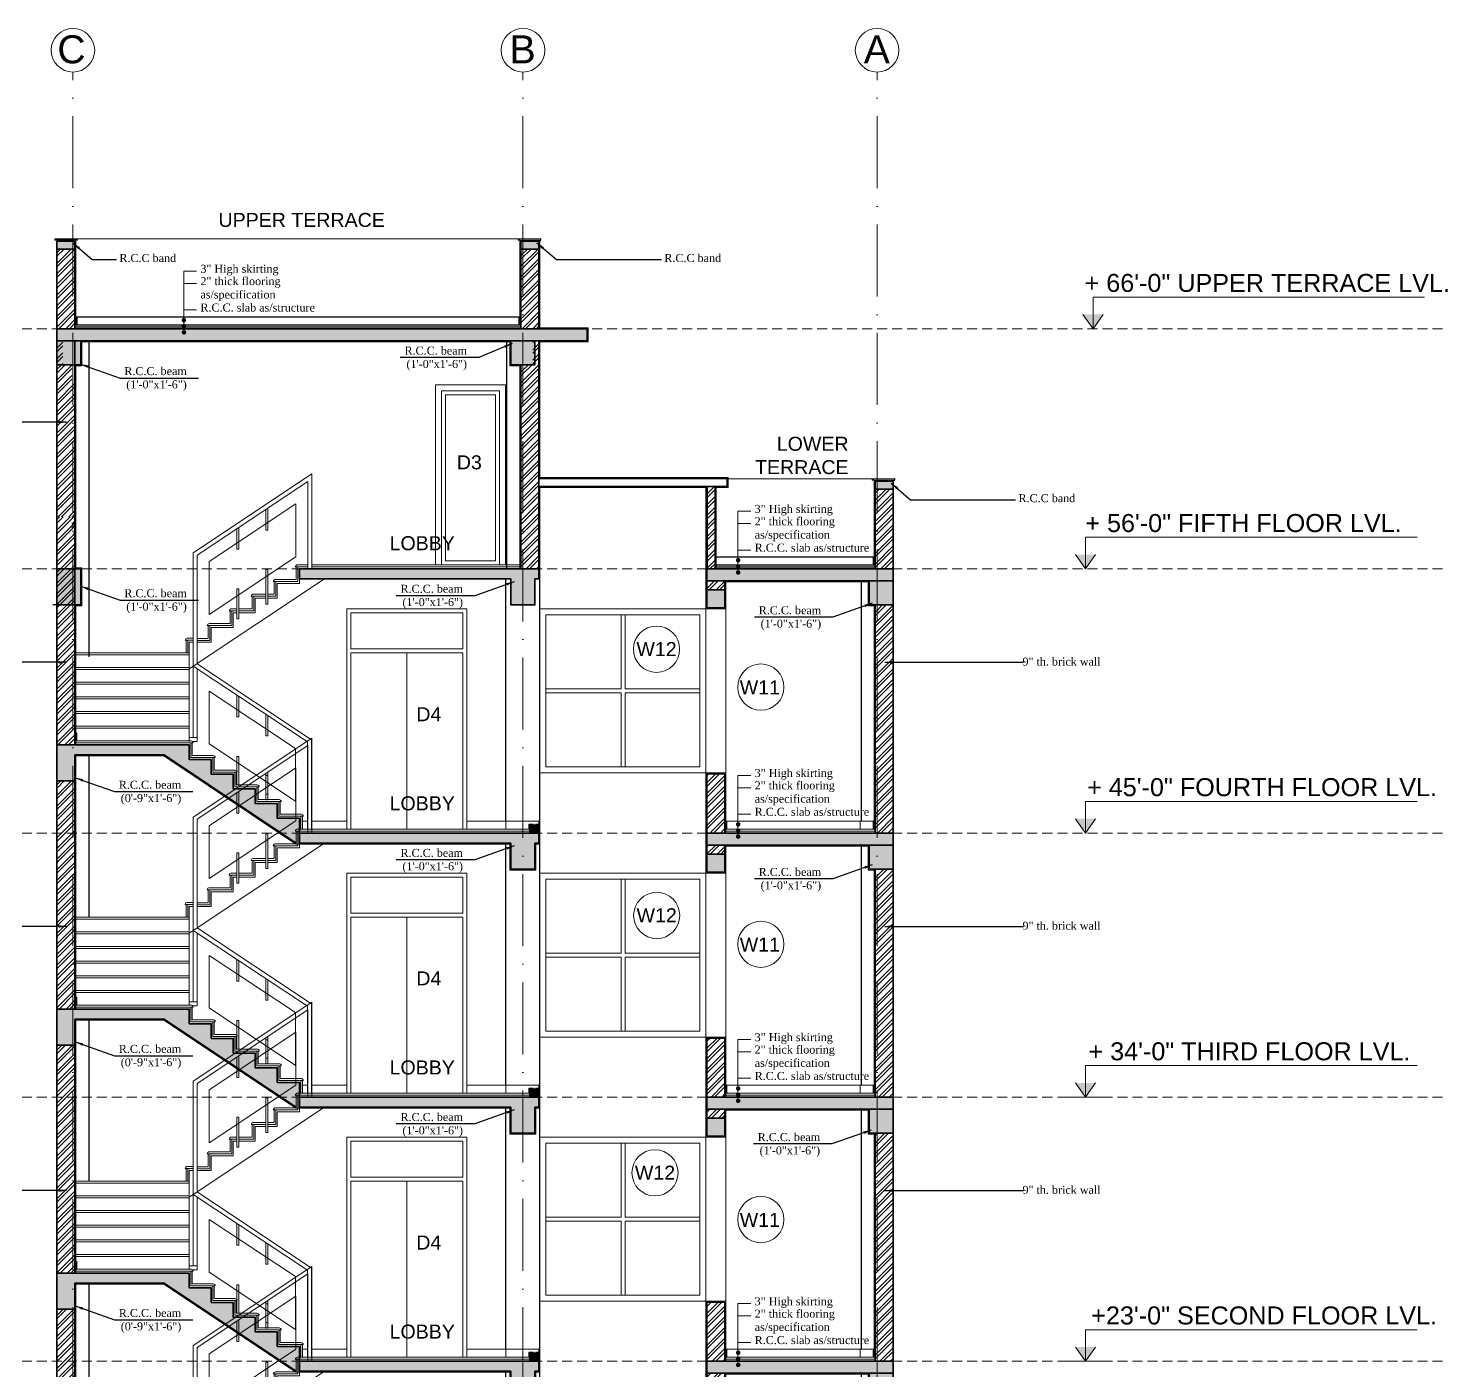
# Model space of a CAD drawing. Header units: inches. Extents: x 10755 to 33653, y -10992 to 10708.
# Drawn here: x 19496 to 20205, y 1960 to 2631 of the extents above; entities that cross this region are included whole.
import ezdxf

# ---------------------------------------------------------------- set-up
doc = ezdxf.new("R2010")
doc.units = ezdxf.units.IN
doc.header["$MEASUREMENT"] = 0
doc.linetypes.add('ACAD_ISO10W100', pattern=[18, 12, -3, 0, -3])
doc.linetypes.add('DASHED', pattern=[0.75, 0.5, -0.25])
for name, color, linetype, lineweight in [('arrow', 4, 'Continuous', 9), ('centerline', 9, 'ACAD_ISO10W100', 5), ('col', 1, 'Continuous', 30), ('dimension inter - 8', 6, 'Continuous', 13), ('Dimention', 4, 'Continuous', 15), ('DIMINSION', 5, 'Continuous', 15), ('door', 15, 'Continuous', 18), ('door&window elevation-1', 5, 'Continuous', 15), ('elevation1', 230, 'Continuous', 13), ('hatch', 33, 'Continuous', 5), ('hatch 2', 8, 'Continuous', 13), ('hatch3', 43, 'Continuous', 5), ('Pillar', 11, 'Continuous', 25), ('PLASTER', 50, 'Continuous', 9), ('stair', 3, 'Continuous', 15), ('STAIRCASE', 143, 'Continuous', 15), ('steps', 4, 'Continuous', 9), ('text-1-4', 6, 'Continuous', 13), ('title text 1', 113, 'Continuous', 25), ('txt', 7, 'Continuous', 15), ('wall', 1, 'Continuous', 35), ('Win', 151, 'Continuous', 13)]:
    doc.layers.add(name, color=color, linetype=linetype, lineweight=lineweight)
doc.layers.add('T-TEXT', color=230, linetype='Continuous')
doc.layers.get('dimension inter - 8').off()
doc.layers.get('DIMINSION').off()
doc.styles.add('arial', font='arial.ttf')
doc.styles.add('Prajwal', font='stylu.ttf', dxfattribs={"height": 9})
doc.styles.get("Standard").update_dxf_attribs({"font": 'arial.ttf'})
doc.styles.add('suren', font='times.ttf', dxfattribs={"height": 4})
doc.dimstyles.new('1-4(p) arrow', dxfattribs={"dimtxt": 4, "dimasz": 4, "dimexe": 0, "dimexo": 0, "dimgap": 2, "dimtad": 1, "dimdec": 3, "dimzin": 0, "dimdsep": 46, "dimlunit": 4, "dimtxsty": 'arial', "dimblk": 'DOT', "dimcen": 0, "dimclrd": 4, "dimclre": 3, "dimclrt": 6, "dimadec": 0, "dimazin": 0, "dimtfac": 0.5, "dimtdec": 3, "dimtix": 1, "dimtofl": 0, "dimtmove": 0, "dimatfit": 3, "dimfxl": 0, "dimtolj": 1, "dimtzin": 0, "dimlwe": -1, "dimarcsym": 0})

# ---------------------------------------------------------------- blocks, each defined once
blk = doc.blocks.new('ERWEWRTTT')
at = {"layer": 'hatch', "linetype": 'Continuous', "ltscale": 30}
h = blk.add_hatch(color=256, dxfattribs=at)
h.paths.add_polyline_path([(185968.55, -4871.02), (185968.55, -4866.02), (185848.78, -4866.02), (185848.78, -4871.02)])
h.paths.add_polyline_path([(186052.47, -4866.02), (186052.47, -4872.02), (186145.55, -4872.02), (186145.55, -4866.02)])
for points in [[(185966.55, -4871.02), (185954.55, -4871.02), (185954.55, -4884.02), (185966.55, -4884.02)], [(186145.55, -4871.02), (186133.55, -4871.02), (186133.55, -4884.02), (186145.55, -4884.02)], [(186061.48, -4876.52), (186052.47, -4876.52), (186052.47, -4885.52), (186061.48, -4885.52)], [(185736.61, -4959.02), (185727.61, -4959.02), (185727.61, -4972.02), (185736.61, -4972.02)]]:
    blk.add_hatch(color=256, dxfattribs=at).paths.add_polyline_path(points)
h = blk.add_hatch(dxfattribs=at)
h.set_pattern_fill('ANSI32', color=256, scale=10, style=0)
h.set_pattern_definition([(45, (166217.341, -7226.5384), (-2.6516504, 2.6516504), []), (45, (166219.1088, -7226.5384), (-2.6516504, 2.6516504), [])])
h.paths.add_polyline_path([(186061.48, -4872.02), (186052.47, -4872.02), (186052.47, -4876.52), (186061.48, -4876.52)])
h = blk.add_hatch(dxfattribs=at)
h.set_pattern_fill('ANSI32', color=256, scale=10, style=0)
h.paths.add_polyline_path([(186145.55, -4884.02), (186136.55, -4884.02), (186136.55, -4998.02), (186145.55, -4998.02)])
h = blk.add_hatch(dxfattribs=at)
h.set_pattern_fill('ANSI32', color=256, scale=10, style=0)
h.set_pattern_definition([(45, (166217.341, -6830.5384), (-2.6516504, 2.6516504), []), (45, (166219.1088, -6830.5384), (-2.6516504, 2.6516504), [])])
h.paths.add_polyline_path([(186061.48, -4968.52), (186052.47, -4968.52), (186052.47, -4998.02), (186061.48, -4998.02)])
at = {"layer": 'hatch 2', "linetype": 'Continuous', "ltscale": 30}
h = blk.add_hatch(dxfattribs=at)
h.set_pattern_fill('ANSI32', color=256, scale=10, style=0)
h.set_pattern_definition([(45, (166217.341, -7302.0935), (-2.6516504, 2.6516504), []), (45, (166219.1088, -7302.0935), (-2.6516504, 2.6516504), [])])
h.paths.add_polyline_path([(185736.61, -4854.02), (185727.61, -4854.02), (185727.61, -4954.02), (185736.61, -4954.02)])
h.paths.add_polyline_path([(185736.61, -4840.02), (185727.61, -4840.02), (185727.61, -4854.02), (185736.61, -4854.02)])
for points in [[(185815.78, -4968.68), (185804.78, -4968.68), (185804.78, -4961.35), (185793.78, -4961.35), (185793.78, -4954.02), (185736.78, -4954.02), (185727.61, -4954.02), (185727.61, -4959.02), (185739.61, -4959.02), (185781.26, -4959.02), (185839.76, -4998.02), (185848.78, -4998.02), (185848.78, -4990.68), (185837.78, -4990.68), (185837.78, -4983.35), (185826.78, -4983.35), (185826.78, -4976.02), (185815.78, -4976.02)], [(185793.78, -4954.02), (185736.78, -4954.02), (185727.61, -4954.02), (185727.61, -4959.02), (185739.61, -4959.02), (185781.26, -4959.02), (185839.76, -4998.02), (185848.78, -4998.02), (185848.78, -4990.68), (185837.78, -4990.68), (185837.78, -4983.35), (185826.78, -4983.35), (185826.78, -4976.02), (185815.78, -4976.02), (185815.78, -4968.68), (185804.78, -4968.68), (185804.78, -4961.35), (185793.78, -4961.35)], [(185847.26, -5003.02), (185848.78, -5003.02), (185848.78, -4998.02), (185839.76, -4998.02)], [(185847.26, -5003.02), (185848.78, -5003.02), (185848.78, -4998.02), (185839.76, -4998.02)]]:
    blk.add_hatch(color=256, dxfattribs=at).paths.add_polyline_path(points)
at = {"layer": 'door', "linetype": 'Continuous', "ltscale": 30}
for p, q in [((185872.55, -4996.02), (185872.55, -4886.02)), ((185932.55, -4886.02), (185872.55, -4886.02)), ((185932.55, -4996.02), (185932.55, -4886.02)), ((185930.55, -4888.02), (185874.55, -4888.02)), ((185874.55, -4906.02), (185874.55, -4888.02)), ((185930.55, -4906.02), (185930.55, -4888.02)), ((185930.55, -4906.02), (185874.55, -4906.02)), ((185874.55, -4996.02), (185874.55, -4908.02)), ((185930.55, -4908.02), (185874.55, -4908.02)), ((185902.55, -4908.02), (185902.55, -4996.02)), ((185930.55, -4996.02), (185930.55, -4908.02))]:
    blk.add_line(p, q, dxfattribs=at)
at = {"layer": 'hatch', "linetype": 'Continuous', "ltscale": 30}
blk.add_line((185848.78, -4866.02), (185861.29, -4866.02), dxfattribs=at)
at = {"layer": 'Pillar', "linetype": 'Continuous', "ltscale": 30}
for p, q in [((185969.05, -4998.02), (185969.05, -4864.02)), ((185952.05, -4992.02), (185952.05, -4871.02)), ((186129.55, -4872.02), (186129.55, -4992.02)), ((185743.61, -4959.02), (185743.61, -5040.02))]:
    blk.add_line(p, q, dxfattribs=at)
at = {"layer": 'PLASTER'}
for p, q in [((186051.97, -4886.02), (186051.97, -4866.02)), ((186061.98, -4886.02), (186061.98, -4872.02)), ((186051.97, -4886.02), (186061.98, -4886.02)), ((186051.97, -4968.02), (186051.97, -4886.02)), ((186061.98, -4968.02), (186061.98, -4886.02)), ((186051.97, -4968.02), (186061.98, -4968.02)), ((186051.97, -4998.02), (186051.97, -4968.02)), ((186061.98, -4998.02), (186061.98, -4968.02))]:
    blk.add_line(p, q, dxfattribs=at)
for points in [[(185969.05, -5003.52), (185967.05, -5003.52), (185967.05, -5016.52), (185954.05, -5016.52), (185954.05, -5003.52), (185847.11, -5003.52), (185781.11, -4959.52), (185737.11, -4959.52), (185737.11, -4972.52), (185737.11, -4972.52), (185737.11, -5086.02)], [(186136.05, -5124.02), (186136.05, -5016.52), (186133.05, -5016.52), (186133.05, -5004.52), (186061.98, -5004.52)]]:
    blk.add_lwpolyline(points, dxfattribs=at)
at = {"layer": 'stair', "ltscale": 5}
for p, q in [((185847.28, -4865.02), (185846.78, -4865.02)), ((185847.28, -4865.02), (185847.28, -4871.35)), ((185853.03, -4865.02), (185847.28, -4865.02)), ((185853.03, -4864.02), (185847.78, -4864.02)), ((185848.03, -4865.02), (185848.03, -4872.35)), ((185855.03, -4864.02), (185959.05, -4864.02)), ((185855.03, -4865.02), (185959.05, -4865.02)), ((185836.28, -4872.35), (185835.78, -4872.35)), ((185848.03, -4872.35), (185836.28, -4872.35)), ((185836.28, -4872.35), (185836.28, -4878.68)), ((185848.03, -4872.35), (185836.28, -4872.35)), ((185847.28, -4871.35), (185836.78, -4871.35)), ((185847.28, -4871.35), (185836.78, -4871.35)), ((185837.03, -4872.35), (185837.03, -4879.68)), ((185825.28, -4879.68), (185824.78, -4879.68)), ((185825.28, -4879.68), (185825.28, -4886.02)), ((185831.97, -4879.68), (185825.28, -4879.68)), ((185831.97, -4879.68), (185825.28, -4879.68)), ((185831.97, -4878.68), (185825.78, -4878.68)), ((185831.97, -4878.68), (185825.78, -4878.68)), ((185826.03, -4879.68), (185826.03, -4887.02)), ((185836.28, -4878.68), (185832.97, -4878.68)), ((185836.28, -4878.68), (185832.97, -4878.68)), ((185837.03, -4879.68), (185832.97, -4879.68)), ((185837.03, -4879.68), (185832.97, -4879.68)), ((185817.62, -4886.02), (185814.78, -4886.02)), ((185817.62, -4886.02), (185814.78, -4886.02)), ((185825.28, -4886.02), (185818.62, -4886.02)), ((185825.28, -4886.02), (185818.62, -4886.02)), ((185814.28, -4893.35), (185803.78, -4893.35)), ((185814.28, -4893.35), (185803.78, -4893.35)), ((185814.28, -4887.02), (185813.78, -4887.02)), ((185814.28, -4887.02), (185814.28, -4893.35)), ((185817.62, -4887.02), (185814.28, -4887.02)), ((185817.62, -4887.02), (185814.28, -4887.02)), ((185815.03, -4887.02), (185815.03, -4894.35)), ((185826.03, -4887.02), (185818.62, -4887.02)), ((185826.03, -4887.02), (185818.62, -4887.02)), ((185795.78, -4900.68), (185792.78, -4900.68)), ((185795.78, -4900.68), (185792.78, -4900.68)), ((185803.28, -4900.89), (185797.78, -4900.89)), ((185803.28, -4900.89), (185797.78, -4900.89)), ((185803.28, -4894.35), (185802.78, -4894.35)), ((185815.03, -4894.35), (185803.28, -4894.35)), ((185803.28, -4894.35), (185803.28, -4900.68)), ((185815.03, -4894.35), (185803.28, -4894.35)), ((185804.03, -4894.35), (185804.03, -4901.68)), ((185793.78, -4908.02), (185737.11, -4908.02)), ((185792.28, -4901.68), (185791.78, -4901.68)), ((185792.28, -4901.68), (185792.28, -4907.81)), ((185795.78, -4901.68), (185792.28, -4901.68)), ((185795.78, -4901.68), (185792.28, -4901.68)), ((185793.03, -4901.68), (185793.03, -4907.81)), ((185804.03, -4901.89), (185797.78, -4901.89)), ((185804.03, -4901.89), (185797.78, -4901.89)), ((185793.78, -4909.02), (185737.11, -4909.02)), ((185793.78, -4915.35), (185737.11, -4915.35)), ((185793.78, -4916.35), (185737.11, -4916.35)), ((185793.78, -4922.68), (185737.11, -4922.68)), ((185793.78, -4923.68), (185737.11, -4923.68)), ((185793.78, -4930.02), (185737.11, -4930.02)), ((185793.78, -4931.02), (185737.11, -4931.02)), ((185793.78, -4937.35), (185737.11, -4937.35)), ((185793.78, -4938.35), (185737.11, -4938.35)), ((185793.78, -4944.68), (185737.11, -4944.68)), ((185793.78, -4945.68), (185737.11, -4945.68)), ((185736.61, -4952.02), (185794.77, -4952.02)), ((185736.61, -4953.02), (185795.28, -4953.02)), ((185794.53, -4953.02), (185794.53, -4960.35)), ((185795.28, -4953.02), (185795.28, -4959.35)), ((185795.28, -4953.02), (185795.78, -4953.02)), ((185794.53, -4960.35), (185806.28, -4960.35)), ((185794.53, -4960.35), (185806.28, -4960.35)), ((185795.28, -4959.35), (185805.77, -4959.35)), ((185795.28, -4959.35), (185805.77, -4959.35)), ((185805.53, -4960.35), (185805.53, -4967.68)), ((185806.28, -4960.35), (185806.28, -4966.68)), ((185806.28, -4960.35), (185806.78, -4960.35)), ((185805.53, -4967.68), (185817.28, -4967.68)), ((185805.53, -4967.68), (185817.28, -4967.68)), ((185806.28, -4966.68), (185816.77, -4966.68)), ((185806.28, -4966.68), (185816.77, -4966.68)), ((185816.53, -4967.68), (185816.53, -4975.02)), ((185817.28, -4967.68), (185817.28, -4974.02)), ((185817.28, -4967.68), (185817.78, -4967.68)), ((185816.53, -4975.02), (185828.28, -4975.02)), ((185816.53, -4975.02), (185828.28, -4975.02)), ((185817.28, -4974.02), (185827.77, -4974.02)), ((185817.28, -4974.02), (185827.77, -4974.02)), ((185827.53, -4975.02), (185827.53, -4982.35)), ((185828.28, -4975.02), (185828.78, -4975.02)), ((185828.28, -4975.02), (185828.28, -4981.35)), ((185827.53, -4982.35), (185839.28, -4982.35)), ((185828.28, -4981.35), (185838.77, -4981.35)), ((185838.53, -4982.35), (185838.53, -4989.68)), ((185839.28, -4982.35), (185839.78, -4982.35)), ((185839.28, -4982.35), (185839.28, -4988.68)), ((185838.53, -4989.68), (185850.28, -4989.68)), ((185838.53, -4989.68), (185850.28, -4989.68)), ((185839.28, -4988.68), (185849.77, -4988.68)), ((185839.28, -4988.68), (185849.77, -4988.68)), ((185849.53, -4989.68), (185849.53, -4996.02)), ((185850.28, -4989.68), (185850.28, -4996.02)), ((185850.28, -4989.68), (185850.78, -4989.68)), ((185852.81, -4992.02), (185850.28, -4992.02)), ((185872.55, -4992.02), (185854.78, -4992.02)), ((185968.55, -4992.02), (185932.55, -4992.02)), ((185952.05, -4996.02), (185952.05, -4992.02)), ((185968.55, -4994.02), (185968.55, -4992.02)), ((186135.55, -4992.02), (186061.98, -4992.02)), ((186129.05, -4992.02), (186129.05, -4996.02)), ((185848.78, -4996.02), (185964.05, -4996.02)), ((185848.78, -4997.02), (185964.05, -4997.02)), ((186061.98, -4996.02), (186136.55, -4996.02)), ((186061.98, -4997.02), (186136.55, -4997.02))]:
    blk.add_line(p, q, dxfattribs=at)
for points in [[(185737.11, -4952.02), (185737.61, -4952.02), (185737.61, -4948.02), (185737.11, -4948.02)], [(186061.98, -4996.02), (186062.48, -4996.02), (186062.48, -4992.02), (186061.98, -4992.02)], [(186135.55, -4996.02), (186136.05, -4996.02), (186136.05, -4992.02), (186135.55, -4992.02)]]:
    blk.add_lwpolyline(points, close=True, dxfattribs=at)
for centre, start, end in [((185847.83, -4865.07), 87.07904, 176.87864), ((185836.83, -4872.41), 87.07904, 176.87864), ((185825.83, -4879.74), 87.07904, 176.87864), ((185814.83, -4887.07), 87.07904, 176.87864), ((185803.83, -4894.41), 87.07904, 176.87864), ((185792.83, -4901.74), 87.07904, 176.87864), ((185794.72, -4953.07), 3.12136, 92.92096), ((185805.72, -4960.41), 3.12136, 92.92096), ((185816.72, -4967.74), 3.12136, 92.92096), ((185827.72, -4975.07), 3.12136, 92.92096), ((185838.72, -4982.41), 3.12136, 92.92096), ((185849.72, -4989.74), 3.12136, 92.92096)]:
    blk.add_arc(centre, 1.06, start, end, dxfattribs=at)
at = {"layer": 'STAIRCASE', "linetype": 'Continuous', "ltscale": 30}
for p, q in [((185793.78, -4916.03), (185861.29, -4871.02)), ((185793.78, -4917.35), (185793.78, -4910.02)), ((185793.78, -4924.68), (185793.78, -4917.35)), ((185793.78, -4932.02), (185793.78, -4924.68)), ((185793.78, -4939.35), (185793.78, -4932.02)), ((185793.78, -4946.68), (185793.78, -4939.35)), ((185793.78, -4952.22), (185793.78, -4946.68))]:
    blk.add_line(p, q, dxfattribs=at)
for points in [[(185832.97, -4880.68), (185837.78, -4880.68), (185837.78, -4873.35), (185848.78, -4873.35), (185848.78, -4866.02), (185848.78, -4866.02)], [(185818.62, -4888.02), (185826.78, -4888.02), (185826.78, -4880.68), (185831.97, -4880.68)], [(185797.78, -4902.68), (185804.78, -4902.68), (185804.78, -4895.35), (185815.78, -4895.35), (185815.78, -4888.02), (185817.62, -4888.02)], [(185793.78, -4910.02), (185793.78, -4902.68), (185795.78, -4902.68)]]:
    blk.add_lwpolyline(points, dxfattribs=at)
at = {"layer": 'wall', "linetype": 'Continuous', "ltscale": 30}
for p, q in [((185727.61, -4827.02), (185727.61, -4954.02)), ((185736.61, -4840.02), (185736.61, -4954.02)), ((185848.78, -4866.02), (185968.55, -4866.02)), ((185848.78, -4871.02), (185848.78, -4866.02)), ((185848.78, -4871.02), (185954.55, -4871.02)), ((185966.55, -4871.02), (185968.55, -4871.02)), ((185968.55, -4866.02), (185968.55, -4871.02)), ((186052.47, -4866.02), (186145.55, -4866.02)), ((186052.47, -4872.02), (186052.47, -4866.02)), ((186052.47, -4872.02), (186145.55, -4872.02)), ((186052.47, -4885.52), (186052.47, -4872.02)), ((186061.48, -4885.52), (186061.48, -4872.02)), ((186145.55, -4872.02), (186145.55, -4866.02)), ((186145.55, -4998.02), (186145.55, -4872.02)), ((186052.47, -4876.52), (186061.48, -4876.52)), ((186052.47, -4885.52), (186061.48, -4885.52)), ((186136.55, -4998.02), (186136.55, -4884.02)), ((185736.78, -4954.02), (185727.61, -4954.02)), ((185727.61, -4954.02), (185727.61, -4959.02)), ((185727.61, -4959.02), (185727.61, -4959.02)), ((185781.26, -4959.02), (185736.61, -4959.02)), ((185847.26, -5003.02), (185781.26, -4959.02)), ((186052.47, -4998.02), (186052.47, -4968.52)), ((186052.47, -4968.52), (186061.48, -4968.52)), ((186061.48, -4998.02), (186061.48, -4968.52)), ((185847.26, -5003.02), (185839.76, -4998.02))]:
    blk.add_line(p, q, dxfattribs=at)
for points in [[(185966.55, -4871.02), (185966.55, -4884.02), (185954.55, -4884.02), (185954.55, -4871.02)], [(186145.55, -4872.02), (186145.55, -4884.02), (186133.55, -4884.02), (186133.55, -4872.02)], [(185848.78, -4998.02), (185848.78, -4990.68), (185837.78, -4990.68), (185837.78, -4983.35), (185826.78, -4983.35), (185826.78, -4976.02), (185815.78, -4976.02), (185815.78, -4968.68), (185804.78, -4968.68), (185804.78, -4961.35), (185793.78, -4961.35), (185793.78, -4954.02), (185736.78, -4954.02)], [(185736.61, -4959.02), (185736.61, -4972.02), (185727.61, -4972.02), (185727.61, -4959.02)]]:
    blk.add_lwpolyline(points, dxfattribs=at)
at = {"layer": 'Win', "linetype": 'Continuous', "ltscale": 30}
for p, q in [((185855.03, -4818.58), (185795.78, -4858.08)), ((185853.03, -4822.32), (185797.78, -4859.15)), ((185853.03, -4866.02), (185853.03, -4822.32)), ((185855.03, -4866.02), (185855.03, -4818.58)), ((185847.03, -4833.53), (185803.78, -4862.36)), ((185831.97, -4836.47), (185831.97, -4846.61)), ((185832.97, -4835.81), (185832.97, -4846.61)), ((185847.03, -4859.97), (185847.03, -4833.53)), ((185817.62, -4845.98), (185817.62, -4856.12)), ((185818.62, -4845.32), (185818.62, -4856.12)), ((185832.97, -4846.61), (185831.97, -4846.61)), ((185795.78, -4858.08), (185795.78, -4902.68)), ((185818.62, -4856.12), (185817.62, -4856.12)), ((185797.78, -4859.15), (185797.78, -4902.68)), ((185803.78, -4888.81), (185847.03, -4859.97)), ((185803.78, -4862.36), (185803.78, -4888.81)), ((185803.78, -4862.36), (185803.78, -4888.8)), ((185831.97, -4866.4), (185831.97, -4883.68)), ((185831.97, -4866.4), (185832.97, -4866.4)), ((185832.97, -4866.4), (185832.97, -4883.68)), ((185817.62, -4875.96), (185817.62, -4891.02)), ((185817.62, -4875.96), (185818.62, -4875.96)), ((185818.62, -4875.96), (185818.62, -4891.02)), ((185832.97, -4883.68), (185831.97, -4883.68)), ((185818.62, -4891.02), (185817.62, -4891.02)), ((185795.78, -4902.68), (185795.78, -4914.69)), ((185797.78, -4913.42), (185797.78, -4902.68)), ((185795.78, -4914.69), (185852.81, -4952.51)), ((185795.78, -4914.69), (185795.78, -4950.35)), ((185854.78, -4951.42), (185797.78, -4913.42)), ((185797.78, -4916.02), (185797.78, -4952.35)), ((185803.78, -4927.2), (185846.81, -4955.73)), ((185803.78, -4927.2), (185803.78, -4953.47)), ((185817.62, -4929.18), (185817.62, -4939.98)), ((185818.62, -4929.84), (185818.62, -4939.98)), ((185817.62, -4939.98), (185818.62, -4939.98)), ((185831.97, -4938.69), (185831.97, -4949.49)), ((185832.97, -4939.35), (185832.97, -4949.49)), ((185793.78, -4950.35), (185797.78, -4950.35)), ((185831.97, -4949.49), (185832.97, -4949.49)), ((185795.22, -4952.35), (185797.78, -4952.35)), ((185846.81, -4982.16), (185803.78, -4953.47)), ((185846.81, -4955.73), (185846.81, -4982.16)), ((185852.81, -4952.51), (185852.81, -4996.02)), ((185854.78, -4951.42), (185854.78, -4996.02)), ((185817.62, -4959.76), (185817.62, -4974.22)), ((185818.62, -4959.76), (185817.62, -4959.76)), ((185818.62, -4959.76), (185818.62, -4974.22)), ((185831.97, -4969.33), (185831.97, -4981.56)), ((185832.97, -4969.33), (185831.97, -4969.33)), ((185832.97, -4969.33), (185832.97, -4981.56))]:
    blk.add_line(p, q, dxfattribs=at)
blk = doc.blocks.new('EYERTY')
at = {"layer": 'steps', "linetype": 'Continuous', "ltscale": 30}
for p, q in [((186009.55, -4928.65), (186009.55, -4965.65)), ((186011.55, -4928.65), (186011.55, -4965.65)), ((185972.05, -4965.65), (186009.55, -4965.65)), ((185972.05, -4967.65), (186009.55, -4967.65)), ((186009.55, -4967.65), (186009.55, -5004.65)), ((186011.55, -4965.65), (186048.97, -4965.65)), ((186011.55, -4967.65), (186011.55, -5004.65)), ((186011.55, -4967.65), (186048.97, -4967.65))]:
    blk.add_line(p, q, dxfattribs=at)
for points in [[(185969.05, -4925.65), (186051.97, -4925.65), (186051.97, -5007.65), (185969.05, -5007.65)], [(185972.05, -4928.65), (186048.97, -4928.65), (186048.97, -5004.65), (185972.05, -5004.65)]]:
    blk.add_lwpolyline(points, close=True, dxfattribs=at)
blk = doc.blocks.new('rail')
at = {"layer": 'hatch', "linetype": 'Continuous', "ltscale": 30}
blk.add_hatch(color=256, dxfattribs=at).paths.add_polyline_path([(19746.71, 1964.52), (19751.21, 1964.52), (19751.21, 1968.52), (19746.71, 1968.52)])
at = {"layer": 'hatch', "linetype": 'Continuous'}
for points in [[(19746.21, 1966.52), (19746.21, 1969.02), (19748.46, 1969.02)], [(19749.46, 1969.02), (19751.71, 1969.02)]]:
    blk.add_lwpolyline(points, dxfattribs=at)
at = {"layer": 'wall', "linetype": 'Continuous', "ltscale": 30}
blk.add_lwpolyline([(19746.71, 1964.52), (19751.21, 1964.52), (19751.21, 1968.52), (19746.71, 1968.52)], close=True, dxfattribs=at)
blk = doc.blocks.new('_Dot')
at = {"color": 0, "linetype": 'ByBlock', "lineweight": -2}
blk.add_line((-0.5, 0), (-1, 0), dxfattribs=at)
at = {"color": 0, "linetype": 'ByBlock', "const_width": 0.5}
blk.add_lwpolyline([(-0.25, 0, 1), (0.25, 0, 1)], format="xyb", close=True, dxfattribs=at)

msp = doc.modelspace()

# ---------------------------------------------------------------- hatches: boundary and pattern name
at = {"layer": 'hatch'}
h = msp.add_hatch(color=256, dxfattribs=at)
h.dxf.hatch_style = 1
h.paths.add_polyline_path([(19928.212, 2404.337), (19919.212, 2404.337), (19919.212, 2400.337), (19928.212, 2400.337)])
h.paths.add_polyline_path([(19751.212, 2524.337), (19742.212, 2524.337), (19742.212, 2520.337), (19751.212, 2520.337)])
h.paths.add_polyline_path([(19519.265, 2524.337), (19510.265, 2524.337), (19510.265, 2520.337), (19519.265, 2520.337)])
at = {"layer": 'hatch', "linetype": 'Continuous', "ltscale": 30}
for points in [[(19522.265, 2474.522), (19510.265, 2474.522), (19510.265, 2462.522), (19522.265, 2462.522)], [(19749.212, 2474.522), (19737.212, 2474.522), (19737.212, 2462.522), (19749.212, 2462.522)], [(19522.265, 2360.522), (19510.265, 2360.522), (19510.265, 2342.522), (19522.265, 2342.522)]]:
    msp.add_hatch(color=256, dxfattribs=at).paths.add_polyline_path(points)
at = {"layer": 'hatch 2', "linetype": 'Continuous', "ltscale": 30}
h = msp.add_hatch(dxfattribs=at)
h.set_pattern_fill('ANSI32', color=256, scale=10, style=0)
h.paths.add_polyline_path([(19519.265, 2520.337), (19510.265, 2520.337), (19510.265, 2480.522), (19519.265, 2480.522)])
h.paths.add_polyline_path([(19751.212, 2520.337), (19742.212, 2520.337), (19742.212, 2480.522), (19751.212, 2480.522)])
at = {"layer": 'hatch 2', "ltscale": 30}
for points in [[(20023.06, 2487.646), (20033.138, 2487.646), (20028.099, 2480.522)], [(20019.337, 2367.646), (20029.416, 2367.646), (20024.377, 2360.522)], [(20019.337, 2235.646), (20029.416, 2235.646), (20024.377, 2228.522)], [(20019.337, 2103.646), (20029.416, 2103.646), (20024.377, 2096.522)], [(20019.337, 1971.646), (20029.416, 1971.646), (20024.377, 1964.522)]]:
    msp.add_hatch(color=256, dxfattribs=at).paths.add_polyline_path(points)
at = {"layer": 'hatch 2', "linetype": 'Continuous', "ltscale": 30}
msp.add_hatch(color=256, dxfattribs=at).paths.add_polyline_path([(19775.212, 2480.522), (19510.265, 2480.522), (19510.265, 2474.522), (19522.265, 2474.522), (19775.212, 2474.522)])
h = msp.add_hatch(dxfattribs=at)
h.set_pattern_fill('ANSI32', color=256, scale=10, style=0)
edge = h.paths.add_edge_path()
edge.add_arc((19511.265, 2386.522), 47.055, 81.44488, 91.217715)
edge.add_line((19510.265, 2433.567), (19510.265, 2399.522))
edge.add_line((19510.265, 2399.522), (19510.265, 2386.522))
edge.add_line((19510.265, 2386.522), (19519.265, 2386.522))
edge.add_line((19519.265, 2386.522), (19519.265, 2399.522))
edge.add_line((19519.265, 2399.522), (19518.265, 2399.522))
edge.add_line((19518.265, 2399.522), (19518.265, 2433.054))
edge = h.paths.add_edge_path()
edge.add_line((19518.265, 2462.522), (19513.265, 2462.522))
edge.add_line((19513.265, 2462.522), (19513.265, 2474.522))
edge.add_line((19513.265, 2474.522), (19510.265, 2474.522))
edge.add_line((19510.265, 2474.522), (19510.265, 2433.567))
edge.add_arc((19511.265, 2386.522), 47.055, 81.44488, 91.217715, ccw=False)
edge.add_line((19518.265, 2433.054), (19518.265, 2462.522))
edge = h.paths.add_edge_path()
edge.add_line((19519.265, 2462.522), (19518.265, 2462.522))
edge.add_line((19518.265, 2462.522), (19518.265, 2433.054))
edge.add_arc((19511.265, 2386.522), 47.055, 80.211463, 81.44488, ccw=False)
edge.add_line((19519.265, 2432.893), (19519.265, 2462.522))
h.paths.add_polyline_path([(19519.265, 2378.375), (19519.265, 2386.617), (19517.814, 2386.617), (19517.814, 2378.375)])
h.paths.add_polyline_path([(19519.265, 2454.375), (19519.265, 2462.617), (19517.814, 2462.617), (19517.814, 2454.375)])
h = msp.add_hatch(dxfattribs=at)
h.set_pattern_fill('ANSI32', color=256, scale=10, style=0)
h.paths.add_polyline_path([(19751.212, 2474.522), (19748.212, 2474.522), (19748.212, 2462.522), (19743.212, 2462.522), (19743.212, 2360.522), (19751.212, 2360.522)])
h = msp.add_hatch(dxfattribs=at)
h.set_pattern_fill('ANSI32', color=256, scale=10, style=0)
h.paths.add_polyline_path([(19743.212, 2462.522), (19742.212, 2462.522), (19742.212, 2360.522), (19743.212, 2360.522)])
h = msp.add_hatch(dxfattribs=at)
h.set_pattern_fill('ANSI32', color=256, scale=10, style=0)
h.paths.add_polyline_path([(19518.265, 2399.522), (19519.265, 2399.522), (19519.265, 2432.893, 0.0053818), (19518.265, 2433.054)])
h = msp.add_hatch(dxfattribs=at)
h.set_pattern_fill('ANSI32', color=256, scale=10, style=0)
h.paths.add_polyline_path([(19839.212, 2401.746), (19835.212, 2401.746), (19835.212, 2360.522), (19839.212, 2360.522)])
h = msp.add_hatch(dxfattribs=at)
h.set_pattern_fill('ANSI32', color=256, scale=10, style=0)
h.set_pattern_definition([(45, (-164210.76, 10355.66), (-2.65165043, 2.65165043), []), (45, (-164208.992, 10355.66), (-2.65165043, 2.65165043), [])])
h.paths.add_polyline_path([(19928.212, 2400.337), (19919.212, 2400.337), (19919.212, 2360.522), (19928.212, 2360.522)])

# ---------------------------------------------------------------- linework, layer by layer
at = {"layer": 'arrow', "linetype": 'Continuous'}
for p, q in [((19573.648, 2478.431), (19573.648, 2509.329)), ((19573.648, 2509.329), (19580.106, 2509.329)), ((19573.648, 2503.153), (19580.106, 2503.153)), ((19573.648, 2489.946), (19580.106, 2489.946)), ((19850.639, 2358.431), (19850.639, 2389.329)), ((19850.639, 2389.329), (19857.096, 2389.329)), ((19850.639, 2383.153), (19857.096, 2383.153)), ((19850.639, 2369.946), (19857.096, 2369.946)), ((19850.639, 2226.431, 0), (19850.639, 2257.329, 0)), ((19850.639, 2257.329, 0), (19857.096, 2257.329, 0)), ((19850.639, 2251.153, 0), (19857.096, 2251.153, 0)), ((19850.639, 2237.946, 0), (19857.096, 2237.946, 0)), ((19850.639, 2094.431, 0), (19850.639, 2125.329, 0)), ((19850.639, 2125.329, 0), (19857.096, 2125.329, 0)), ((19850.639, 2119.153, 0), (19857.096, 2119.153, 0)), ((19850.639, 2105.946, 0), (19857.096, 2105.946, 0)), ((19850.639, 1962.431, 0), (19850.639, 1993.329, 0)), ((19850.639, 1993.329, 0), (19857.096, 1993.329, 0)), ((19850.639, 1987.153, 0), (19857.096, 1987.153, 0)), ((19850.639, 1973.946, 0), (19857.096, 1973.946, 0))]:
    msp.add_line(p, q, dxfattribs=at)
at = {"layer": 'centerline', "ltscale": 3}
for p, q in [((19518.265, 1468.69), (19518.265, 2608.798)), ((19743.212, 1468.69), (19743.212, 2608.798)), ((19920.212, 1468.69), (19920.212, 2608.798))]:
    msp.add_line(p, q, dxfattribs=at)
at = {"layer": 'centerline', "linetype": 'Continuous'}
for centre in [(19518.265, 2619.71), (19743.212, 2619.71), (19920.212, 2619.71)]:
    msp.add_circle(centre, 10.912, dxfattribs=at)
at = {"layer": 'col'}
for p, q in [((19509.353, 2525.522), (19520.516, 2525.334)), ((19509.354, 2524.837), (19509.353, 2525.522)), ((19520.516, 2524.837), (19520.516, 2525.334)), ((19520.516, 2524.837), (19520.516, 2525.334)), ((19520.516, 2524.837), (19520.516, 2525.325)), ((19752.124, 2525.522), (19740.961, 2525.334)), ((19740.961, 2524.837), (19740.961, 2525.334)), ((19740.961, 2524.837), (19740.961, 2525.334)), ((19740.961, 2524.837), (19740.961, 2525.325)), ((19752.122, 2524.837), (19752.124, 2525.522)), ((19519.765, 2524.837), (19509.354, 2524.837)), ((19519.889, 2524.837), (19519.765, 2524.837)), ((19520.516, 2524.837), (19520.391, 2524.837)), ((19520.516, 2524.837), (19520.391, 2524.837)), ((19520.516, 2524.837), (19520.391, 2524.837)), ((19520.516, 2524.837), (19520.391, 2524.837)), ((19520.516, 2524.837), (19520.516, 2524.837)), ((19520.516, 2524.837), (19520.516, 2524.837)), ((19520.516, 2524.837), (19520.516, 2524.837)), ((19740.961, 2524.837), (19740.961, 2524.837)), ((19740.961, 2524.837), (19741.086, 2524.837)), ((19740.961, 2524.837), (19741.086, 2524.837)), ((19740.961, 2524.837), (19740.961, 2524.837)), ((19740.961, 2524.837), (19741.086, 2524.837)), ((19740.961, 2524.837), (19741.086, 2524.837)), ((19740.961, 2524.837), (19740.961, 2524.837)), ((19741.588, 2524.837), (19741.712, 2524.837)), ((19741.712, 2524.837), (19752.122, 2524.837)), ((19929.124, 2405.522), (19917.961, 2405.334)), ((19917.961, 2404.837), (19917.961, 2405.334)), ((19917.961, 2404.837), (19917.961, 2405.334)), ((19917.961, 2404.837), (19917.961, 2405.325)), ((19917.961, 2404.837), (19917.961, 2404.837)), ((19917.961, 2404.837), (19918.086, 2404.837)), ((19917.961, 2404.837), (19918.086, 2404.837)), ((19917.961, 2404.837), (19917.961, 2404.837)), ((19917.961, 2404.837), (19918.086, 2404.837)), ((19917.961, 2404.837), (19918.086, 2404.837)), ((19917.961, 2404.837), (19917.961, 2404.837)), ((19918.588, 2404.837), (19918.712, 2404.837)), ((19918.712, 2404.837), (19929.122, 2404.837)), ((19929.122, 2404.837), (19929.124, 2405.522))]:
    msp.add_line(p, q, dxfattribs=at)
for centre, start, end in [((19520.14, 2524.836), 0.19419, 179.803684), ((19520.14, 2524.836), 0.19419, 179.803684), ((19741.337, 2524.836), 0.196316, 179.80581), ((19741.337, 2524.836), 0.196316, 179.80581), ((19918.337, 2404.836), 0.196316, 179.80581), ((19918.337, 2404.836), 0.196316, 179.80581)]:
    msp.add_arc(centre, 0.251, start, end, dxfattribs=at)
at = {"layer": 'Defpoints'}
msp.add_line((19511.265, 2342.522), (19508.265, 2342.522), dxfattribs=at)
at = {"layer": 'Dimention'}
for centre in [(19809.952, 2320.358), (19862.102, 2301.435), (19810.028, 2187.337), (19862.102, 2172.898), (19809.181, 2058.69), (19862.102, 2035.326)]:
    msp.add_circle(centre, 11.545, dxfattribs=at)
at = {"layer": 'door&window elevation-1'}
for points in [[(19734.527, 2452.522), (19699.527, 2452.522), (19699.527, 2362.522), (19734.527, 2362.522)], [(19731.527, 2449.522), (19702.527, 2449.522), (19702.527, 2362.522), (19731.527, 2362.522)], [(19729.527, 2447.522), (19704.527, 2447.522), (19704.527, 2364.522), (19729.527, 2364.522)]]:
    msp.add_lwpolyline(points, close=True, dxfattribs=at)
at = {"layer": 'elevation1', "linetype": 'Continuous', "ltscale": 30}
for p, q in [((19752.124, 2525.522), (19509.353, 2525.522)), ((19929.124, 2405.522), (19845.212, 2405.522))]:
    msp.add_line(p, q, dxfattribs=at)
at = {"layer": 'hatch 2', "ltscale": 30}
for p, q in [((20028.099, 2496.284), (20193.797, 2496.284)), ((20028.099, 2480.522), (20028.099, 2496.284)), ((20028.099, 2480.522), (20023.06, 2487.646)), ((20028.099, 2480.522), (20033.138, 2487.646)), ((20024.377, 2376.284), (20190.075, 2376.284)), ((20024.377, 2360.522), (20024.377, 2376.284)), ((20024.377, 2360.522), (20019.337, 2367.646)), ((20024.377, 2360.522), (20029.416, 2367.646)), ((20024.377, 2244.284), (20190.075, 2244.284)), ((20024.377, 2228.522), (20024.377, 2244.284)), ((20024.377, 2228.522), (20019.337, 2235.646)), ((20024.377, 2228.522), (20029.416, 2235.646)), ((20024.377, 2112.284), (20190.075, 2112.284)), ((20024.377, 2096.522), (20024.377, 2112.284)), ((20024.377, 2096.522), (20019.337, 2103.646)), ((20024.377, 2096.522), (20029.416, 2103.646)), ((20012.059, 2096.522), (20036.694, 2096.522)), ((20012.089, 2096.522), (20036.724, 2096.522)), ((20024.377, 1980.284), (20190.075, 1980.284)), ((20024.377, 1964.522), (20024.377, 1980.284)), ((20024.377, 1964.522), (20019.337, 1971.646)), ((20024.377, 1964.522), (20029.416, 1971.646)), ((20012.059, 1964.522), (20036.694, 1964.522)), ((20012.089, 1964.522), (20036.724, 1964.522))]:
    msp.add_line(p, q, dxfattribs=at)
at = {"layer": 'hatch3', "linetype": 'DASHED', "lineweight": 0, "ltscale": 10}
for p, q in [((19072.763, 2480.522), (20203.324, 2480.522)), ((19072.763, 2360.522), (20203.324, 2360.522)), ((19072.763, 2228.522), (20203.324, 2228.522)), ((19072.763, 2096.522), (20203.324, 2096.522)), ((19072.763, 1964.522), (20203.324, 1964.522))]:
    msp.add_line(p, q, dxfattribs=at)
at = {"layer": 'Pillar', "linetype": 'Continuous', "ltscale": 30}
for p, q in [((19519.265, 2482.522), (19742.212, 2482.522)), ((19519.765, 2486.522), (19741.712, 2486.522)), ((19520.265, 2486.522), (19520.265, 2482.522)), ((19741.212, 2486.522), (19741.212, 2482.522)), ((19510.265, 2228.522), (19510.265, 2475.522)), ((19519.265, 2481.522), (19742.212, 2481.522)), ((19526.265, 2474.522), (19526.265, 2448.522)), ((19735.212, 2360.522), (19735.212, 2474.522)), ((19751.212, 2360.522), (19751.212, 2474.522)), ((19526.265, 2448.522), (19526.265, 2316.522)), ((19839.212, 2366.522), (19918.712, 2366.522)), ((19839.212, 2362.522), (19919.212, 2362.522)), ((19918.212, 2366.522), (19918.212, 2362.522)), ((19839.212, 2361.522), (19919.212, 2361.522))]:
    msp.add_line(p, q, dxfattribs=at)
at = {"layer": 'PLASTER', "linetype": 'Continuous', "ltscale": 30}
for p, q in [((19519.765, 2524.837), (19519.765, 2482.522)), ((19741.712, 2524.837), (19741.712, 2482.522)), ((19751.712, 2481.022), (19751.712, 2524.837)), ((19751.712, 2481.022), (19775.712, 2481.022)), ((19775.712, 2474.022), (19775.712, 2481.022)), ((19741.712, 2462.022), (19741.712, 2360.522)), ((19751.712, 2406.246), (19845.712, 2406.246)), ((19845.712, 2401.246), (19845.712, 2406.246)), ((19918.712, 2404.837), (19918.712, 2362.522)), ((19751.712, 2401.246), (19834.632, 2401.246)), ((19834.632, 2360.522), (19834.632, 2401.246)), ((19839.712, 2360.522), (19839.712, 2401.246)), ((19839.712, 2401.246), (19845.712, 2401.246)), ((19519.765, 2342.022), (19519.765, 2272.522))]:
    msp.add_line(p, q, dxfattribs=at)
for points in [[(19519.765, 2361.022), (19519.774, 2462.022), (19522.765, 2462.022), (19522.765, 2474.022), (19736.712, 2474.022)], [(19736.712, 2474.022), (19736.712, 2462.022), (19741.712, 2462.022)], [(19751.712, 2406.246), (19751.712, 2474.022), (19775.712, 2474.022)], [(19751.712, 2360.522), (19751.712, 2401.246)], [(19519.765, 2342.022), (19522.765, 2342.022), (19522.765, 2361.022), (19519.765, 2361.022)], [(19844.638, 2354.022), (19915.712, 2354.022), (19915.712, 2342.022), (19918.712, 2342.022), (19918.712, 2230.522)]]:
    msp.add_lwpolyline(points, dxfattribs=at)
at = {"layer": 'text-1-4', "ltscale": 50, "const_width": 1.125}
for points in [[(19574.332, 2484.81, -1), (19573.207, 2484.81, -1)], [(19574.332, 2481.739, -1), (19573.207, 2481.739, -1)], [(19574.332, 2478.73, -1), (19573.207, 2478.73, -1)], [(19851.322, 2364.81, -1), (19850.197, 2364.81, -1)], [(19851.322, 2361.739, -1), (19850.197, 2361.739, -1)], [(19851.322, 2358.73, -1), (19850.197, 2358.73, -1)]]:
    msp.add_lwpolyline(points, format="xyb", close=True, dxfattribs=at)
at = {"layer": 'text-1-4', "ltscale": 50, "const_width": 1.125, "elevation": 0}
for points in [[(19851.322, 2232.81, -1), (19850.197, 2232.81, -1)], [(19851.322, 2229.739, -1), (19850.197, 2229.739, -1)], [(19851.322, 2226.73, -1), (19850.197, 2226.73, -1)], [(19851.322, 2100.81, -1), (19850.197, 2100.81, -1)], [(19851.322, 2097.739, -1), (19850.197, 2097.739, -1)], [(19851.322, 2094.73, -1), (19850.197, 2094.73, -1)], [(19851.322, 1968.81, -1), (19850.197, 1968.81, -1)], [(19851.322, 1965.739, -1), (19850.197, 1965.739, -1)], [(19851.322, 1962.73, -1), (19850.197, 1962.73, -1)]]:
    msp.add_lwpolyline(points, format="xyb", close=True, dxfattribs=at)
at = {"layer": 'wall', "linetype": 'Continuous', "ltscale": 30}
for p, q in [((19510.265, 2480.522), (19510.265, 2524.337)), ((19510.265, 2524.337, 0), (19519.265, 2524.337, 0)), ((19510.265, 2524.337, 0), (19519.265, 2524.337, 0)), ((19510.265, 2520.337, 0), (19519.265, 2520.337, 0)), ((19519.265, 2524.337), (19519.265, 2480.522)), ((19742.212, 2524.337), (19742.212, 2480.522)), ((19751.212, 2524.337, 0), (19742.212, 2524.337, 0)), ((19751.212, 2524.337, 0), (19742.212, 2524.337, 0)), ((19751.212, 2520.337, 0), (19742.212, 2520.337, 0)), ((19751.212, 2480.522), (19751.212, 2524.337)), ((19510.265, 2480.522), (19775.212, 2480.522)), ((19510.265, 2474.522), (19510.265, 2480.522)), ((19510.265, 2360.522), (19510.265, 2475.522)), ((19775.212, 2474.522), (19775.212, 2480.522)), ((19510.265, 2474.522), (19775.212, 2474.522)), ((19519.265, 2474.522), (19519.265, 2342.522)), ((19751.212, 2474.522), (19751.212, 2360.522)), ((19742.212, 2462.522), (19742.212, 2360.522)), ((19751.212, 2405.746), (19845.212, 2405.746)), ((19845.212, 2401.746), (19845.212, 2405.746)), ((19751.212, 2401.746), (19845.212, 2401.746)), ((19835.212, 2360.522), (19835.212, 2401.746)), ((19839.212, 2360.522), (19839.212, 2401.746)), ((19919.212, 2404.337), (19919.212, 2360.522)), ((19928.212, 2404.337, 0), (19919.212, 2404.337, 0)), ((19928.212, 2404.337, 0), (19919.212, 2404.337, 0)), ((19928.212, 2400.337, 0), (19919.212, 2400.337, 0)), ((19928.212, 2360.522), (19928.212, 2404.337)), ((19519.265, 2342.522), (19519.265, 2272.522)), ((19510.265, 2272.522), (19510.265, 2267.522)), ((19510.265, 2140.522), (19510.265, 2135.522)), ((19510.265, 2008.522), (19510.265, 2003.522))]:
    msp.add_line(p, q, dxfattribs=at)
for points in [[(19510.265, 2474.522), (19522.265, 2474.522), (19522.265, 2462.522), (19510.265, 2462.522)], [(19737.212, 2474.522), (19749.212, 2474.522), (19749.212, 2462.522), (19737.212, 2462.522)], [(19510.265, 2360.522), (19522.265, 2360.522), (19522.265, 2342.522), (19510.265, 2342.522)]]:
    msp.add_lwpolyline(points, close=True, dxfattribs=at)

# ---------------------------------------------------------------- block references
at = {"layer": 'dimension inter - 8'}
for p in [(0, 264), (0, 132), (0, 0)]:
    msp.add_blockref('rail', p, dxfattribs=at)
at = {"layer": 'DIMINSION', "linetype": 'Continuous'}
for p in [(-166217.341, 7266.172), (-166217.341, 7134.172), (-166217.341, 7002.172)]:
    msp.add_blockref('EYERTY', p, dxfattribs=at)
at = {"layer": 'hatch', "linetype": 'Continuous'}
for p in [(-166217.341, 7226.538), (-166217.341, 7094.538), (-166217.341, 6962.538), (-166217.341, 6830.538)]:
    msp.add_blockref('ERWEWRTTT', p, dxfattribs=at)

# ---------------------------------------------------------------- texts
at = {"layer": 'T-TEXT', "ltscale": 100, "char_height": 14, "width": 12.94397, "attachment_point": 3, "style": 'suren'}
for s, insert in [('{\\fArial|b0|i0|c0|p34;C}', (19524.623, 2627.148)), ('{\\fArial|b0|i0|c0|p34;B}', (19749.57, 2627.148)), ('{\\fArial|b0|i0|c0|p34;A}', (19926.57, 2627.148))]:
    msp.add_mtext(s, dxfattribs=dict(at, insert=insert))
at = {"layer": 'text-1-4', "ltscale": 50, "char_height": 4, "width": 113.8795}
for s, insert, attachment_point in [('\\A1;{\\fTimes New Roman|b0|i0|c0|p18;\\H1.0003x; R.C.C band}', (19539.987, 2517.859, 0), 1), ('\\A1;{\\fTimes New Roman|b0|i0|c0|p18;\\H1.0003x; R.C.C band}', (19812.341, 2517.859), 1), ('{\\fTimes New Roman|b0|i0|c0|p18;3" High skirting}', (19582.007, 2512.494), 1), ('{\\fTimes New Roman|b0|i0|c0|p18;2" thick flooring \\Pas/specification}', (19582.007, 2506.318), 1), ('{\\fTimes New Roman|b0|i0|c0|p18;R.C.C. slab as/structure}', (19582.007, 2493.111), 1), ('\\A1;{\\fTimes New Roman|b0|i0|c0|p18;\\H1.0003x; R.C.C band}', (19989.341, 2397.859), 1), ('{\\fTimes New Roman|b0|i0|c0|p18;3" High skirting}', (19858.998, 2392.494), 1), ('{\\fTimes New Roman|b0|i0|c0|p18;2" thick flooring \\Pas/specification}', (19858.998, 2386.318), 1), ('{\\fTimes New Roman|b0|i0|c0|p18;R.C.C. slab as/structure}', (19858.998, 2373.111), 1), ('{\\fTimes New Roman|b0|i0|c0|p18;9" th. brick wall}', (20031.898, 2316.208, 0), 3), ('{\\fTimes New Roman|b0|i0|c0|p18;3" High skirting}', (19858.998, 2260.494, 0), 1), ('{\\fTimes New Roman|b0|i0|c0|p18;2" thick flooring \\Pas/specification}', (19858.998, 2254.318, 0), 1), ('{\\fTimes New Roman|b0|i0|c0|p18;R.C.C. slab as/structure}', (19858.998, 2241.111, 0), 1), ('{\\fTimes New Roman|b0|i0|c0|p18;9" th. brick wall}', (20031.898, 2184.208, 0), 3), ('{\\fTimes New Roman|b0|i0|c0|p18;3" High skirting}', (19858.998, 2128.494, 0), 1), ('{\\fTimes New Roman|b0|i0|c0|p18;2" thick flooring \\Pas/specification}', (19858.998, 2122.318, 0), 1), ('{\\fTimes New Roman|b0|i0|c0|p18;R.C.C. slab as/structure}', (19858.998, 2109.111, 0), 1), ('{\\fTimes New Roman|b0|i0|c0|p18;9" th. brick wall}', (20031.898, 2052.208, 0), 3), ('{\\fTimes New Roman|b0|i0|c0|p18;3" High skirting}', (19858.998, 1996.494, 0), 1), ('{\\fTimes New Roman|b0|i0|c0|p18;2" thick flooring \\Pas/specification}', (19858.998, 1990.318, 0), 1), ('{\\fTimes New Roman|b0|i0|c0|p18;R.C.C. slab as/structure}', (19858.998, 1977.111, 0), 1)]:
    msp.add_mtext(s, dxfattribs=dict(at, insert=insert, attachment_point=attachment_point))
at = {"layer": 'text-1-4', "ltscale": 50, "char_height": 4, "width": 33.30159, "attachment_point": 3, "rotation": 0.073657}
for s, insert in [('{\\fTimes New Roman|b0|i0|c0|p18;R.C.C. beam (1\'-0"x1\'-6")}', (19715.217, 2471.605)), ('{\\fTimes New Roman|b0|i0|c0|p18;R.C.C. beam (1\'-0"x1\'-6")}', (19575.191, 2461.371)), ('{\\fTimes New Roman|b0|i0|c0|p18;R.C.C. beam (1\'-0"x1\'-6")}', (19575.191, 2350.371)), ('{\\fTimes New Roman|b0|i0|c0|p18;R.C.C. beam (1\'-0"x1\'-6")}', (19713.217, 2352.605)), ('{\\fTimes New Roman|b0|i0|c0|p18;R.C.C. beam (1\'-0"x1\'-6")}', (19892.217, 2341.848)), ('{\\fTimes New Roman|b0|i0|c0|p18;R.C.C. beam (0\'-9"x1\'-6")}', (19572.431, 2254.667)), ('{\\fTimes New Roman|b0|i0|c0|p18;R.C.C. beam (1\'-0"x1\'-6")}', (19713.217, 2220.605)), ('{\\fTimes New Roman|b0|i0|c0|p18;R.C.C. beam (1\'-0"x1\'-6")}', (19892.217, 2211.084)), ('{\\fTimes New Roman|b0|i0|c0|p18;R.C.C. beam (0\'-9"x1\'-6")}', (19572.431, 2122.667)), ('{\\fTimes New Roman|b0|i0|c0|p18;R.C.C. beam (1\'-0"x1\'-6")}', (19713.217, 2088.605)), ('{\\fTimes New Roman|b0|i0|c0|p18;R.C.C. beam (1\'-0"x1\'-6")}', (19891.717, 2078.584)), ('{\\fTimes New Roman|b0|i0|c0|p18;R.C.C. beam (0\'-9"x1\'-6")}', (19572.431, 1990.667))]:
    msp.add_mtext(s, dxfattribs=dict(at, insert=insert))
at = {"layer": 'title text 1', "width": 288.36124, "attachment_point": 3, "style": 'Prajwal'}
for s, insert, char_height in [('\\pxi-4.6811;{\\fArial|b0|i0|c0|p34;UPPER TERRACE}', (19674.162, 2538.398), 7), ('\\pi-42.13;{\\fArial|b0|i0|c0|p34;+ 66\'-0" UPPER TERRACE LVL.}', (20206.459, 2507.93), 9), ('\\pxi-4.6811;{\\fArial|b0|i0|c0|p34;LOWER\\PTERRACE}', (19905.923, 2426.532), 7), ('\\pxi-4.6811;{\\fArial|b0|i0|c0|p34;D3}', (19722.65, 2417.262), 7), ('\\pi-42.13;{\\fArial|b0|i0|c0|p34;+ 56\'-0" FIFTH FLOOR LVL.}', (20182.364, 2387.93), 9), ('\\pxi-4.6811;{\\fArial|b0|i0|c0|p34;LOBBY}', (19709.159, 2376.854), 7), ('\\pxi-4.6811;{\\fArial|b0|i0|c0|p34;D4}', (19702.409, 2291.366), 7), ('\\pi-42.13;{\\fArial|b0|i0|c0|p34;+ 45\'-0" FOURTH FLOOR LVL.}', (20200.01, 2255.93), 9), ('\\pxi-4.6811;{\\fArial|b0|i0|c0|p34;LOBBY}', (19709.159, 2246.854), 7), ('\\pxi-4.6811;{\\fArial|b0|i0|c0|p34;D4}', (19702.409, 2159.366), 7), ('\\pi-42.13;{\\fArial|b0|i0|c0|p34;+ 34\'-0" THIRD FLOOR LVL.}', (20186.738, 2123.93), 9), ('\\pxi-4.6811;{\\fArial|b0|i0|c0|p34;LOBBY}', (19709.159, 2114.854), 7), ('\\pxi-4.6811;{\\fArial|b0|i0|c0|p34;D4}', (19702.409, 2027.366), 7), ('\\pi-42.13;{\\fArial|b0|i0|c0|p34;+23\'-0" SECOND FLOOR LVL.}', (20200.01, 1991.93), 9), ('\\pxi-4.6811;{\\fArial|b0|i0|c0|p34;LOBBY}', (19709.159, 1982.854), 7)]:
    msp.add_mtext(s, dxfattribs=dict(at, insert=insert, char_height=char_height))
at = {"layer": 'txt', "linetype": 'Continuous', "char_height": 7, "width": 110.15627, "attachment_point": 2, "style": 'arial'}
for s, insert in [('{\\fArial|b0|i0|c186|p34;W}12', (19809.952, 2323.937)), ('{\\fArial|b0|i0|c186|p34;W}11', (19861.597, 2304.798)), ('{\\fArial|b0|i0|c186|p34;W}12', (19810.028, 2190.917)), ('{\\fArial|b0|i0|c186|p34;W}11', (19861.597, 2176.262)), ('{\\fArial|b0|i0|c186|p34;W}12', (19809.181, 2062.27)), ('{\\fArial|b0|i0|c186|p34;W}11', (19861.597, 2038.689))]:
    msp.add_mtext(s, dxfattribs=dict(at, insert=insert))

# ---------------------------------------------------------------- leaders
at = {"layer": 'arrow'}
for points in [[(19518.265, 2523.394, 0), (19527.948, 2515.087, 0), (19540.048, 2515.087, 0)], [(19750.212, 2523.394), (19759.895, 2515.087), (19812.402, 2515.087)], [(19737.799, 2473.104), (19721.076, 2466.127), (19681.906, 2466.127)], [(19522.156, 2462.871), (19541.879, 2455.893), (19581.05, 2455.893)], [(19515.148, 2433.835, 0), (19445.804, 2433.835, 0)], [(19927.212, 2403.394), (19936.895, 2395.087), (19989.402, 2395.087)], [(19522.156, 2351.871), (19541.879, 2344.893), (19581.05, 2344.893)], [(19738.799, 2354.104), (19719.076, 2347.127), (19679.906, 2347.127)], [(19917.799, 2343.348), (19898.076, 2336.37), (19858.906, 2336.37)], [(19515.148, 2313.835, 0), (19445.804, 2313.835, 0)], [(19923.97, 2313.835, 0), (19993.314, 2313.835, 0)], [(19519.396, 2256.166), (19539.119, 2249.189), (19578.29, 2249.189)], [(19738.799, 2222.104), (19719.076, 2215.127), (19679.906, 2215.127)], [(19917.799, 2212.583), (19898.076, 2205.606), (19858.906, 2205.606)], [(19515.148, 2181.835, 0), (19445.804, 2181.835, 0)], [(19923.97, 2181.835, 0), (19993.314, 2181.835, 0)], [(19519.396, 2124.166), (19539.119, 2117.189), (19578.29, 2117.189)], [(19738.799, 2090.104), (19719.076, 2083.127), (19679.906, 2083.127)], [(19917.299, 2080.083), (19897.576, 2073.106), (19858.406, 2073.106)], [(19515.148, 2049.835, 0), (19445.804, 2049.835, 0)], [(19923.97, 2049.835, 0), (19993.314, 2049.835, 0)], [(19519.396, 1992.166), (19539.119, 1985.189), (19578.29, 1985.189)]]:
    msp.add_leader(points, dimstyle='1-4(p) arrow', override={"dimtad": 0}, dxfattribs=at)

doc.saveas('drawing.dxf')
